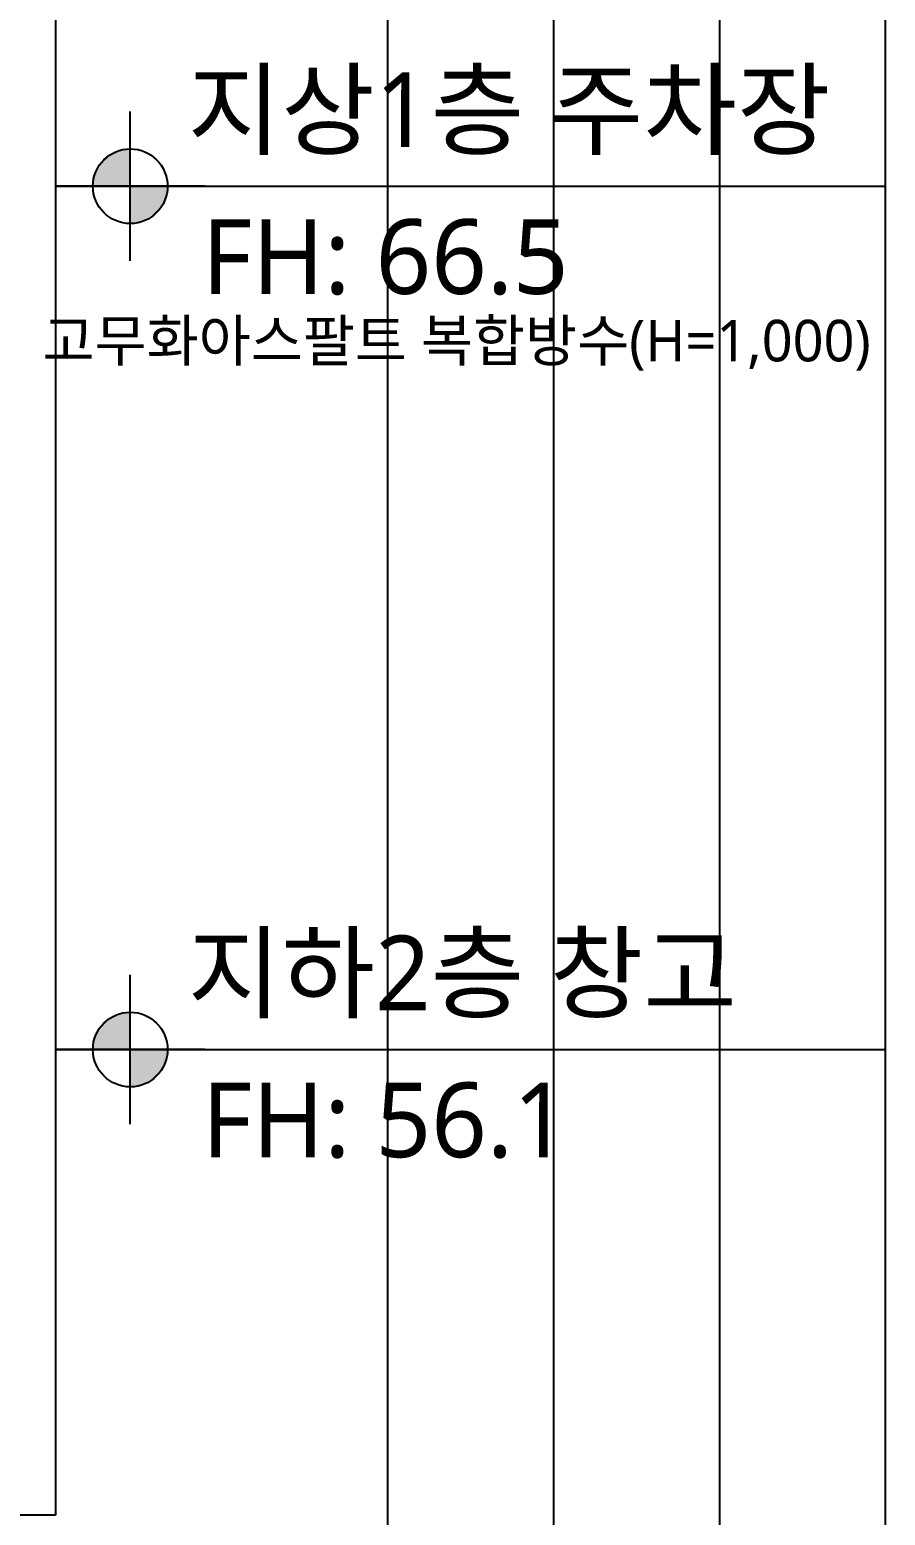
# Model space of a CAD drawing. Header units: millimetres. Extents: x 367092 to 767578, y 396038 to 811791.
# Drawn here: x 737530 to 747842, y 443014 to 460910 of the extents above; entities that cross this region are included whole.
import ezdxf
from ezdxf.enums import TextEntityAlignment as Align

# ---------------------------------------------------------------- set-up
doc = ezdxf.new("R2010")
doc.units = ezdxf.units.MM
doc.header["$LTSCALE"] = 100
doc.header["$MEASUREMENT"] = 0
doc.layers.get('0').update_dxf_attribs({"linetype": 'CONTINUOUS'})
doc.layers.get('Defpoints').update_dxf_attribs({"color": 171, "linetype": 'CONTINUOUS'})
for name, color, linetype in [('SYM', 7, 'CONTINUOUS'), ('TEXT(AXIS)', 2, 'CONTINUOUS'), ('TEXT(노트)', 7, 'CONTINUOUS')]:
    doc.layers.add(name, color=color, linetype=linetype)
doc.styles.add('나눔바른고딕', font='NanumBarunGothic.ttf')

# ---------------------------------------------------------------- blocks, each defined once
blk = doc.blocks.new('A$C19853FC8')
at = {"layer": 'SYM'}
for p, q in [((1800, 0), (1800, 3600)), ((3600, 1800), (0, 1800))]:
    blk.add_line(p, q, dxfattribs=at)
blk.add_circle((1800, 1800), 900, dxfattribs=at)
for points in [[(900, 1800), (1800, 2700), (914, 1959), (1643, 2686)], [(914, 1959), (1643, 2686), (954, 2112), (1492, 2646)], [(954, 2112), (1492, 2646), (1025, 2260), (1346, 2576)], [(1025, 2260), (1346, 2576), (1109, 2378), (1222, 2491)], [(1800, 900), (2700, 1800), (1959, 914), (2686, 1643)], [(1959, 914), (2686, 1643), (2112, 954), (2646, 1492)], [(2112, 954), (2646, 1492), (2260, 1025), (2576, 1346)], [(2260, 1025), (2576, 1346), (2378, 1109), (2491, 1222)]]:
    blk.add_solid(points, dxfattribs=at)
at = {"layer": 'SYM', "linetype": 'Continuous'}
for points in [[(1800, 2700), (1800, 1800), (900, 1800)], [(2700, 1800), (1800, 900), (1800, 1800)]]:
    blk.add_solid(points, dxfattribs=at)

msp = doc.modelspace()

# ---------------------------------------------------------------- linework, layer by layer
at = {"layer": 'Defpoints', "ltscale": 10000}
for points in [[(747841.8, 433013.8), (655341.8, 433013.8), (655341.8, 525024.8), (747841.8, 525024.8)], [(745841.8, 435013.8), (657341.8, 435013.8), (657341.8, 523024.8), (745841.8, 523024.8)], [(743841.8, 437013.8), (659341.8, 437013.8), (659341.8, 521024.8), (743841.8, 521024.8)], [(741841.8, 439013.8), (661341.8, 439013.8), (661341.8, 519024.8), (741841.8, 519024.8)], [(737841.8, 443013.8), (665341.8, 443013.8), (665341.8, 515024.8), (737841.8, 515024.8)]]:
    msp.add_lwpolyline(points, close=True, dxfattribs=at)
at = {"layer": 'SYM', "ltscale": 1000}
for p, q in [((737841.8, 459024.8), (747841.8, 459024.8)), ((737841.8, 448624.8), (747841.8, 448624.8))]:
    msp.add_line(p, q, dxfattribs=at)

# ---------------------------------------------------------------- block references
at = {"ltscale": 1000, "xscale": 0.5, "yscale": 0.5, "zscale": 0.5}
for p in [(737841.8, 458124.8), (737841.8, 447724.8)]:
    msp.add_blockref('A$C19853FC8', p, dxfattribs=at)

# ---------------------------------------------------------------- texts
at = {"layer": 'TEXT(AXIS)', "style": '나눔바른고딕'}
for s, p in [('지상1층 주차장', (739432.4, 459497.2)), ('FH: 66.5', (739603.4, 457727.2)), ('지하2층 창고', (739432.4, 449097.2)), ('FH: 56.1', (739603.4, 447327.2))]:
    msp.add_text(s, height=900, dxfattribs=at).set_placement(p)
at = {"layer": 'TEXT(노트)', "style": '나눔바른고딕'}
msp.add_text('고무화아스팔트 복합방수(H=1,000)', height=500, dxfattribs=at).set_placement((747665.8, 457164.9), align=Align.MIDDLE_RIGHT)

doc.saveas('drawing.dxf')
